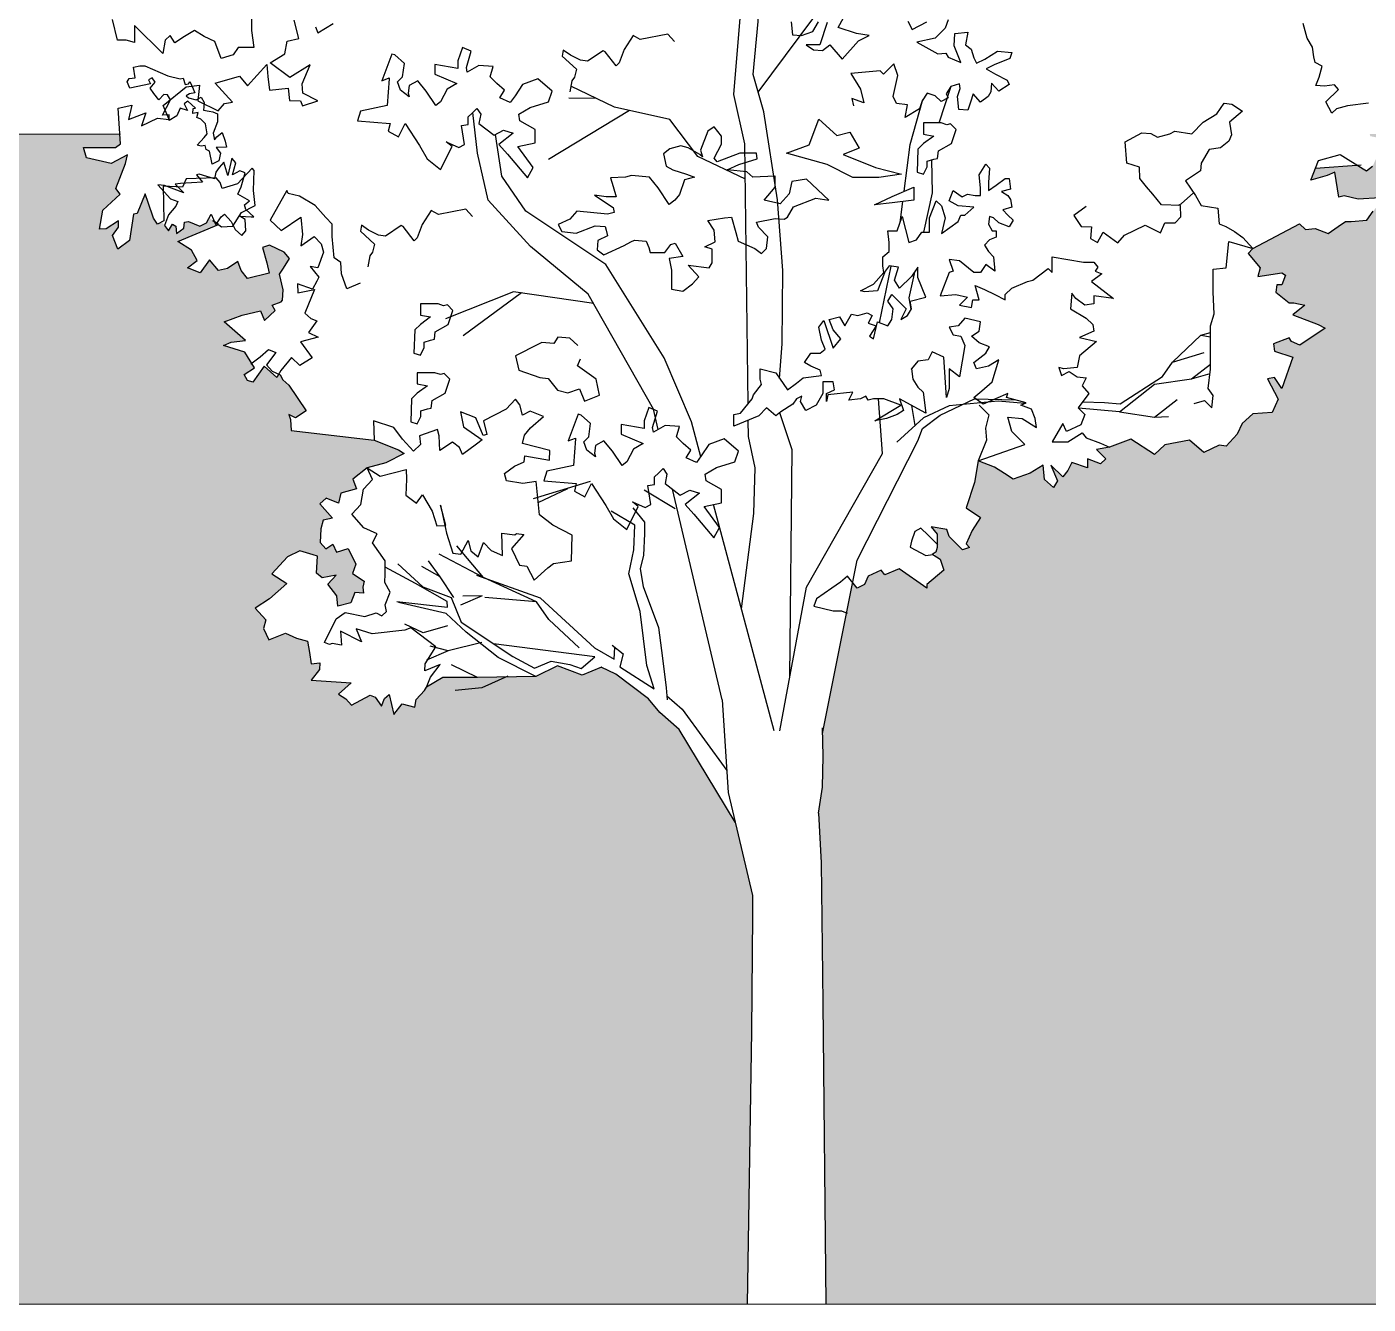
# Model space of a CAD drawing. Header units: millimetres. Extents: x -4829 to 17751, y -2575 to 15731.
# Drawn here: x 2349 to 3037, y 3919 to 4574 of the extents above; entities that cross this region are included whole.
import ezdxf

# ---------------------------------------------------------------- set-up
doc = ezdxf.new("R2010")
doc.units = ezdxf.units.MM
doc.layers.get('0').update_dxf_attribs({"lineweight": 20})
doc.layers.add('MURO', color=44, linetype='Continuous')
doc.layers.add('VERDE_alberi', color=104, linetype='Continuous', plot=False)

msp = doc.modelspace()

# ---------------------------------------------------------------- hatches: boundary and pattern name
at = {"layer": 'MURO'}
h = msp.add_hatch(color=256, dxfattribs=at)
h.dxf.hatch_style = 1
h.paths.add_polyline_path([(2494.79, 4239.01), (2499.07, 4244.48), (2499.27, 4247.99), (2494.83, 4247.37), (2493.85, 4253.16), (2492.86, 4258.94), (2487.23, 4260.59), (2481.65, 4263.12), (2473.09, 4259.66), (2470.35, 4265.55), (2471.48, 4269.88), (2466.1, 4275.92), (2473.43, 4280.78), (2482.25, 4288.62), (2474.6, 4293.48), (2482.6, 4302.25), (2488.94, 4305.4), (2495.86, 4303.24), (2498.03, 4302.67), (2497.52, 4293.89), (2500.47, 4291.52), (2507.59, 4292.86), (2503.36, 4288.26), (2507.86, 4282.27), (2508.43, 4276.96), (2515.14, 4278.76), (2517.2, 4283.93), (2521.59, 4283.67), (2521.33, 4286.77), (2521.95, 4289.81), (2516.01, 4293.68), (2517.6, 4298.43), (2513.67, 4306.59), (2507.84, 4304.73), (2505.87, 4308.81), (2502.21, 4306.39), (2499.32, 4309.64), (2499.72, 4316.66), (2500.85, 4321), (2505.76, 4322.03), (2499.14, 4329.46), (2502.39, 4332.35), (2508.85, 4329.77), (2510.03, 4334.99), (2518.08, 4337.16), (2516.17, 4342.11), (2523.54, 4347.84), (2533.06, 4350.47), (2542.43, 4355.33), (2539.47, 4357.11), (2527.13, 4362.09), (2484.6, 4367.1), (2484.17, 4372.7), (2483.3, 4375.29), (2486.75, 4373.57), (2492.19, 4377.11), (2483.29, 4390.39), (2480.27, 4392.98), (2478.8, 4395.66), (2478.21, 4395.92), (2477.24, 4394.21), (2470.75, 4400.01), (2464.88, 4391.88), (2462.13, 4392.74), (2460.34, 4395.72), (2465.66, 4399.19), (2460.78, 4407.22), (2449.77, 4410.66), (2453.76, 4412.29), (2461.13, 4413.15), (2450.11, 4422.8), (2459.35, 4426.26), (2468.79, 4428.44), (2470.88, 4423.55), (2476.27, 4428.67), (2474.85, 4431.38), (2479.47, 4433.11), (2480, 4433.85), (2480.46, 4439.15), (2478.49, 4447.32), (2480.63, 4450.28), (2483.73, 4455.35), (2480.94, 4458.49), (2473.48, 4462.19), (2469.77, 4460.93), (2472, 4453.13), (2473.19, 4447.77), (2462.21, 4445.01), (2458.94, 4449.05), (2457.22, 4453.67), (2451.9, 4450.2), (2447.18, 4449.11), (2442.7, 4454.59), (2437.9, 4447.93), (2431.29, 4450.45), (2436.24, 4454.2), (2433.4, 4459.62), (2426.49, 4464.05), (2445.48, 4471.89), (2445.94, 4472.58), (2445.27, 4474.12), (2442.5, 4476.12), (2441.15, 4473.61), (2437.72, 4471.9), (2431.9, 4474.29), (2429.85, 4473.95), (2429.5, 4470.87), (2425.74, 4468.13), (2425.39, 4471.9), (2423.68, 4472.93), (2421.63, 4469.5), (2418.17, 4474.1), (2415.9, 4472.91), (2413.99, 4475.93), (2411.26, 4484.04), (2409.59, 4488.51), (2405.52, 4478.36), (2403.67, 4478.06), (2401.59, 4464.42), (2395.63, 4460.13), (2392.86, 4467.04), (2395.97, 4471.35), (2395.91, 4474.66), (2389.68, 4470.57), (2386.17, 4470.24), (2387.92, 4480.02), (2396.79, 4488.34), (2394.69, 4491.09), (2399.5, 4503.98), (2400.68, 4508.45), (2392.14, 4503.98), (2379.55, 4506.93), (2378, 4512.14), (2394.38, 4512.18), (2396.93, 4514.02), (2396.65, 4519.01), (1356.61, 4519.01), (1356.61, 3919.01), (2718.27, 3919.01), (2720.63, 4059.09), (2721.04, 4118.27), (2721.04, 4128.66), (2712.21, 4166.14), (2683.44, 4213.69), (2673.64, 4222.47), (2667.71, 4229.48), (2650.95, 4242.1), (2643.54, 4245.69), (2633.74, 4241.65), (2621.1, 4246.37), (2610.02, 4240.85), (2580.14, 4240.43), (2562.27, 4240.38), (2553.88, 4235.41), (2552.9, 4233.71), (2548.67, 4229.11), (2548, 4225.19), (2541.5, 4226.89), (2537.22, 4221.42), (2534.73, 4231.69), (2532.41, 4229.63), (2530.86, 4225.76), (2527.61, 4230.35), (2525.03, 4231.39), (2515.48, 4226.22), (2512.47, 4229.49), (2508.76, 4231.9), (2515.26, 4237.68)])
h = msp.add_hatch(color=256, dxfattribs=at)
h.dxf.hatch_style = 1
h.paths.add_polyline_path([(2964.03, 4358.99), (2960.32, 4359.6), (2952.47, 4355.77), (2945.19, 4362.07), (2932.57, 4359.65), (2927.23, 4354.8), (2915.09, 4362.56), (2904.2, 4358.59), (2897.51, 4357.25), (2902.19, 4352.57), (2899.52, 4349.9), (2892.83, 4352.57), (2892.83, 4347.89), (2884.8, 4350.57), (2882.79, 4346.56), (2880.12, 4343.22), (2874.1, 4349.23), (2877.44, 4341.21), (2875.44, 4337.87), (2870.76, 4341.88), (2870.09, 4349.23), (2863.4, 4345.22), (2854.7, 4342.1), (2850.26, 4345.06), (2845.22, 4348.33), (2836.75, 4351.58), (2834.9, 4340.45), (2830.57, 4327.48), (2837.99, 4322.53), (2833.66, 4315.74), (2830.57, 4308.94), (2832.42, 4307.08), (2828.71, 4305.85), (2821.91, 4312.65), (2820.67, 4316.35), (2812.63, 4317.59), (2815.72, 4313.88), (2815.72, 4308.8), (2816.07, 4308.46), (2814.65, 4302.82), (2817.32, 4301.05), (2819.17, 4295.5), (2810.54, 4288.11), (2810.54, 4286.26), (2796.36, 4296.12), (2788.96, 4293.04), (2787.11, 4295.5), (2780.33, 4292.42), (2778.48, 4288.11), (2774.78, 4286.26), (2772.47, 4289.14), (2756.99, 4211.62), (2757.38, 4200.11), (2756.9, 4184.16), (2754.86, 4170.79), (2756.26, 4145.41), (2757.07, 4073.63), (2758.61, 3919.01), (3356.61, 3919.01), (3356.61, 4519.01), (3037.58, 4519.04), (3037.87, 4518), (3044.19, 4516.73), (3047.29, 4510.85), (3046.4, 4503.13), (3041.41, 4507.75), (3039.06, 4502.63), (3035.96, 4500.29), (3034.19, 4501.3), (3031.12, 4503.21), (3009.79, 4501.63), (3007.35, 4495.48), (3015.7, 4497.76), (3019.69, 4499.59), (3021.71, 4486.69), (3024.5, 4487.45), (3031.71, 4485.68), (3042.72, 4486.44), (3041.58, 4482.39), (3039.37, 4479.55), (3036.14, 4474.93), (3028.1, 4474.24), (3025.12, 4474.17), (3021.33, 4471.64), (3016.32, 4468.04), (3009.62, 4470.69), (3004.55, 4470.06), (3001.52, 4472.97), (2977.64, 4460.33), (2975.16, 4457.86), (2981.35, 4450.44), (2980.11, 4446.12), (2992.48, 4447.97), (2994.34, 4446.74), (2992.48, 4441.79), (2990.01, 4441.79), (2989.39, 4438.08), (2996.19, 4432.52), (2998.67, 4432.52), (3004.24, 4431.29), (2998.05, 4426.34), (3011.04, 4421.4), (3014.75, 4419.55), (3001.76, 4410.89), (2997.43, 4412.75), (2996.19, 4414.6), (2988.15, 4411.51), (2988.77, 4407.8), (2998.05, 4404.71), (2992.48, 4388.65), (2988.77, 4394.21), (2985.06, 4393.59), (2990.63, 4383.09), (2987.53, 4376.29), (2977.64, 4375.67), (2972.07, 4370.73), (2969.6, 4365.16)])

# ---------------------------------------------------------------- linework, layer by layer
msp.add_line((1157.37, 3919.01), (3561.72, 3919.01))
msp.add_lwpolyline([(1356.61, 3919.01), (1356.61, 4519.01), (2396.93, 4519.01)])
at = {"layer": 'VERDE_alberi', "color": 0}
for p, q in [((2936.35, 4402.11), (2950.88, 4415.98)), ((2950.88, 4415.98), (2955.99, 4417.28)), ((2950.88, 4415.98), (2955.99, 4415.07)), ((2931.33, 4394.8), (2936.35, 4402.11)), ((2936.35, 4402.11), (2952.73, 4407.09)), ((2946.23, 4393.59), (2955.99, 4401)), ((2946.23, 4393.59), (2955.7, 4396.24)), ((2909.23, 4376.66), (2927.18, 4390.9)), ((2909.63, 4380.68), (2931.33, 4394.8)), ((2927.18, 4390.9), (2946.23, 4393.59)), ((2817.3, 4375), (2834.94, 4383.34)), ((2847.01, 4382.15), (2821.99, 4379.73)), ((2834.94, 4383.34), (2855.97, 4382.75)), ((2860.67, 4380.95), (2847.01, 4382.15)), ((2890.44, 4381.78), (2901.58, 4381.47)), ((2901.58, 4381.47), (2909.63, 4380.68)), ((2927.22, 4373.96), (2938.88, 4382.97)), ((2808.25, 4368.08), (2817.3, 4375)), ((2821.99, 4379.73), (2808.71, 4373.56)), ((2909.23, 4376.66), (2888.27, 4378.51)), ((2909.23, 4376.66), (2927.22, 4373.96)), ((2808.71, 4373.56), (2795.05, 4361.01)), ((2805.81, 4361.68), (2808.25, 4368.08)), ((2927.22, 4373.96), (2934.32, 4374.25)), ((2637.9, 4340.92), (2608.56, 4332.06)), ((2611.18, 4330.13), (2626.32, 4337.32)), ((2665.56, 4336.64), (2681.48, 4327.1)), ((2659.79, 4327.41), (2665.66, 4319.98)), ((2660.81, 4318.52), (2648.67, 4325.62)), ((2665.66, 4319.98), (2665.77, 4314.11)), ((2660.21, 4305.84), (2660.81, 4318.52)), ((2665.77, 4314.11), (2665.11, 4303.1)), ((2583.08, 4291.76), (2569.51, 4307.92)), ((2657.63, 4293.57), (2660.21, 4305.84)), ((2539.14, 4298.71), (2551.95, 4286.93)), ((2560.84, 4291.94), (2555.01, 4300.23)), ((2583.08, 4291.76), (2560.34, 4303.62)), ((2665.11, 4303.1), (2663.52, 4296.05)), ((2548.31, 4288.53), (2532.7, 4296.92)), ((2560.84, 4291.94), (2551.48, 4297.28)), ((2567.87, 4281.4), (2560.84, 4291.94)), ((2612.38, 4281.13), (2579.72, 4292.65)), ((2663.47, 4274.17), (2657.63, 4293.57)), ((2663.52, 4296.05), (2664.94, 4287.08)), ((2564.56, 4279.3), (2548.31, 4288.53)), ((2551.95, 4286.93), (2566.49, 4281.4)), ((2610.24, 4279.23), (2583.08, 4291.76)), ((2664.94, 4287.08), (2672.91, 4265.99)), ((2538.71, 4279.42), (2564.74, 4276.4)), ((2563.95, 4273.26), (2539.5, 4278.81)), ((2564.74, 4276.4), (2564.56, 4279.3)), ((2566.49, 4281.4), (2571.68, 4268.74)), ((2582.38, 4282.34), (2571.27, 4277.52)), ((2582.38, 4282.34), (2572.49, 4282.11)), ((2610.24, 4279.23), (2583.85, 4281.47)), ((2616.57, 4270.05), (2610.24, 4279.23)), ((2640.13, 4255.52), (2612.38, 4281.13)), ((2574.32, 4263.64), (2563.95, 4273.26)), ((2666.92, 4246.59), (2663.47, 4274.17)), ((2552.27, 4263.25), (2542.79, 4267.71)), ((2564.68, 4266.91), (2552.27, 4263.25)), ((2571.68, 4268.74), (2598.15, 4251.2)), ((2632.13, 4255.62), (2616.57, 4270.05)), ((2672.91, 4265.99), (2674.97, 4250.27)), ((2582.23, 4258.28), (2565.05, 4254.04)), ((2590.61, 4250.71), (2574.32, 4263.64)), ((2640.25, 4251.02), (2588.28, 4257.58)), ((2565.05, 4254.04), (2553.97, 4249.32)), ((2565.05, 4254.04), (2555.86, 4256.47)), ((2610.02, 4240.85), (2590.61, 4250.71)), ((2598.15, 4251.2), (2609.27, 4245.14)), ((2633.22, 4245.07), (2640.25, 4251.02)), ((2640.13, 4255.52), (2650.07, 4249.72)), ((2649.11, 4256.94), (2654.77, 4252.45)), ((2650.07, 4249.72), (2650.52, 4255.82)), ((2654.77, 4252.45), (2652.96, 4245.8)), ((2580.14, 4240.43), (2566.73, 4246.85)), ((2609.27, 4245.14), (2617.87, 4248.7)), ((2621.1, 4246.37), (2610.02, 4240.85)), ((2617.87, 4248.7), (2627.45, 4247.1)), ((2633.74, 4241.65), (2621.1, 4246.37)), ((2627.45, 4247.1), (2633.22, 4245.07)), ((2643.69, 4245.76), (2633.74, 4241.65)), ((2650.95, 4242.1), (2643.45, 4245.74)), ((2652.96, 4245.8), (2670.61, 4234.66)), ((2670.61, 4234.66), (2666.92, 4246.59)), ((2674.97, 4250.27), (2676.73, 4235.02)), ((2562.27, 4240.38), (2553.88, 4235.41)), ((2580.14, 4240.43), (2562.27, 4240.38)), ((2610.02, 4240.85), (2580.14, 4240.43)), ((2595.54, 4241.15), (2582.31, 4235.06)), ((2667.71, 4229.48), (2650.95, 4242.1)), ((2582.31, 4235.06), (2568.55, 4233.8)), ((2676.73, 4235.02), (2677.32, 4228.91)), ((2677.18, 4231), (2684.94, 4224.22)), ((2673.64, 4222.47), (2667.71, 4229.48)), ((2684.94, 4224.22), (2707.88, 4192.64)), ((2683.44, 4213.69), (2673.64, 4222.47)), ((2712.21, 4166.14), (2683.44, 4213.69)), ((2754.86, 4170.79), (2756.26, 4145.41)), ((2756.26, 4145.41), (2757.07, 4073.63)), ((2721.04, 4128.66), (2721.04, 4118.27)), ((2721.04, 4118.27), (2720.63, 4059.09)), ((2757.07, 4073.63), (2758.61, 3919.01)), ((2720.63, 4059.09), (2718.27, 3919.01))]:
    msp.add_line(p, q, dxfattribs=at)
for points in [[(2734.99, 4393.76), (2736.23, 4411.58), (2736.64, 4449.05), (2733.9, 4485.31), (2726.95, 4530.41), (2721.38, 4549.61), (2724.01, 4576.75), (2724.31, 4604.99), (2724.77, 4606.06)], [(2718.82, 4380.72), (2717.19, 4514.08), (2711.5, 4539.32), (2714.75, 4578.58), (2711.76, 4597.46)], [(2723.99, 4540.63), (2758.95, 4587.53), (2760.15, 4588.77)], [(2464.12, 4583.96), (2464.12, 4572.16), (2465.37, 4563.46), (2457.28, 4563.46), (2454.79, 4559.73), (2448.57, 4557.87), (2445.46, 4566.57), (2439.87, 4569.05), (2434.89, 4572.16), (2429.91, 4569.05), (2424.94, 4565.94), (2422.45, 4569.67), (2419.96, 4567.19), (2418.72, 4560.35), (2404.12, 4574.77), (2404.12, 4566.07), (2399.85, 4567.23), (2395.41, 4567.31), (2392.92, 4577.87)], [(2519.91, 4442.66), (2513.13, 4439.75), (2510.25, 4447.45), (2509.97, 4453.28), (2506.64, 4455.68), (2505.54, 4466.61), (2505.52, 4472.81), (2502.36, 4476.22), (2496.77, 4482.5), (2488.73, 4487.19), (2482.96, 4488.54), (2482.38, 4490.08), (2473.71, 4474.96), (2479.46, 4469.69), (2489.46, 4476.53), (2490.26, 4467.52), (2489.54, 4461.85), (2496.3, 4466.53), (2499.83, 4462.86), (2501.18, 4458.51), (2498.22, 4450.52), (2494.2, 4451.17), (2498.67, 4445.69), (2497.71, 4443.57), (2495.41, 4439.61), (2487.79, 4442.29), (2487.87, 4437.73), (2496.41, 4439.44), (2491.52, 4427.22), (2494.58, 4424.45), (2497.7, 4423.32), (2493.43, 4417.4), (2498.4, 4414.94), (2489.32, 4412.49), (2495.21, 4404.3), (2488.99, 4400.35), (2484.72, 4404.56), (2479.27, 4397.8), (2477.24, 4394.21), (2470.75, 4400.01), (2464.88, 4391.88), (2462.13, 4392.74), (2460.34, 4395.72), (2465.66, 4399.19), (2460.78, 4407.22), (2449.77, 4410.66), (2453.76, 4412.29), (2461.13, 4413.15), (2450.11, 4422.8), (2459.35, 4426.26), (2468.79, 4428.44), (2470.88, 4423.55), (2476.27, 4428.67), (2474.85, 4431.38), (2479.47, 4433.11), (2480, 4433.85), (2480.46, 4439.15), (2478.49, 4447.32), (2480.63, 4450.28), (2483.73, 4455.35), (2480.94, 4458.49), (2473.48, 4462.19), (2469.77, 4460.93), (2472, 4453.13), (2473.19, 4447.77), (2462.21, 4445.01), (2458.94, 4449.05), (2457.22, 4453.67), (2451.9, 4450.2), (2447.18, 4449.11), (2442.7, 4454.59), (2437.9, 4447.93), (2431.29, 4450.45), (2436.24, 4454.2), (2433.4, 4459.62), (2426.49, 4464.05), (2447.31, 4472.65), (2444.35, 4474.78), (2448.79, 4471.58), (2454.62, 4471.87), (2459.05, 4478.79), (2466.13, 4482.47), (2465.13, 4490.15), (2465.61, 4500.44), (2464.46, 4501.68), (2456.98, 4493.58), (2449.06, 4491.11), (2448.08, 4494.27), (2446.05, 4496.56), (2430.67, 4496.2), (2428.76, 4491.86), (2418.94, 4492.4), (2419.18, 4474.63), (2415.9, 4472.91), (2413.99, 4475.93), (2411.26, 4484.04), (2409.59, 4488.51), (2405.52, 4478.36), (2403.67, 4478.06), (2401.59, 4464.42), (2395.63, 4460.13), (2392.86, 4467.04), (2395.97, 4471.35), (2395.91, 4474.66), (2389.68, 4470.57), (2386.17, 4470.24), (2387.92, 4480.02), (2396.79, 4488.34), (2394.69, 4491.09), (2399.5, 4503.98), (2400.68, 4508.45), (2392.14, 4503.98), (2379.55, 4506.93), (2378, 4512.14), (2394.38, 4512.18), (2396.93, 4514.02), (2395.88, 4532.37), (2402.75, 4533.96), (2401.09, 4526.56), (2410.05, 4529.91), (2407.78, 4523.37), (2415.93, 4527.3), (2421.98, 4526.62), (2418.93, 4533.73), (2430.7, 4543.23), (2437.45, 4544.09), (2436.6, 4536.11), (2447.17, 4530.94), (2450.35, 4534.78), (2454.51, 4535.45), (2445.59, 4545.17), (2458.06, 4548.85), (2462.19, 4543.82), (2472.08, 4554.68), (2472.58, 4548.59), (2473.42, 4541.53), (2482.92, 4542.63), (2483.7, 4536.38), (2489.23, 4536.18), (2490.32, 4533.5), (2498.25, 4536.1), (2490.57, 4540.13), (2490.24, 4544.91), (2494.18, 4554.56), (2483.8, 4548.05), (2473.79, 4555.66), (2481.19, 4560.15), (2482.55, 4566.75), (2488.48, 4568.15), (2486.1, 4577.43)], [(2496.96, 4574.14), (2498.12, 4571.03), (2506.14, 4575.84)], [(2740.92, 4576.61), (2741.62, 4569.99), (2746.14, 4569.65), (2752.06, 4571.73), (2754.84, 4576.61)], [(2759.36, 4576.26), (2755.55, 4564.77), (2748.58, 4564.77), (2752.41, 4562.33), (2756.94, 4561.98), (2760.77, 4564.77), (2767.04, 4557.46), (2775.38, 4566.86), (2780.95, 4569.65), (2774.34, 4570.69), (2764.94, 4573.82), (2767.72, 4578.7)], [(2821.32, 4577.66), (2819.93, 4573.48), (2814.71, 4568.25), (2805.31, 4566.16), (2816.11, 4560.24), (2820.28, 4560.59), (2821.33, 4558.5), (2827.95, 4555.72), (2824.46, 4564.42), (2824.8, 4570.69), (2831.41, 4571.39), (2830.37, 4564.77), (2833.16, 4562.68), (2834.56, 4558.15), (2835.95, 4555.37), (2840.13, 4557.46), (2846.74, 4561.64), (2854.04, 4560.94), (2853, 4557.81), (2845, 4554.67), (2840.83, 4552.58), (2845.7, 4549.8), (2851.62, 4546.66), (2852.67, 4544.57), (2847.45, 4541.09), (2843.62, 4545.27), (2843.27, 4540.74), (2841.88, 4538.3), (2838.05, 4535.52), (2834.22, 4539.7), (2832.83, 4535.52), (2831.44, 4531.34), (2826.92, 4531.69), (2826.22, 4538.3), (2827.61, 4542.48), (2827.26, 4544.92), (2822.73, 4543.53), (2820.3, 4539.7), (2821.35, 4537.61), (2817.87, 4535.87), (2814.73, 4538.65), (2810.56, 4540.04), (2808.12, 4536.21), (2806.73, 4532.04), (2799.43, 4527.51), (2800.47, 4534.12), (2794.9, 4534.82), (2793.15, 4538.3), (2795.58, 4549.1), (2793.49, 4555.02), (2788.27, 4549.8), (2786.53, 4551.54), (2771.57, 4550.14), (2776.45, 4542.13), (2778.19, 4535.17), (2771.92, 4537.26), (2772.86, 4533.53)], [(2800.78, 4576.96), (2802.87, 4572.78), (2810.53, 4576.61)], [(3036.99, 4534.94), (3026.16, 4533.49), (3020.59, 4531.97), (3018.19, 4529.82), (3015.09, 4535.7), (3021.61, 4541.96), (3019.46, 4544.37), (3014.4, 4543.73), (3009.84, 4543.99), (3011.68, 4548.22), (3013.14, 4553.85), (3009.59, 4555.87), (3008.84, 4558.66), (3008.21, 4563.72), (3005.49, 4568.21), (3003.4, 4575.86)], [(2681.04, 4566.49), (2677.69, 4570.36), (2663.51, 4567.52), (2659.9, 4569.59), (2655.26, 4562.37), (2652.67, 4555.67), (2651.12, 4554.12), (2645.46, 4561.34), (2644.43, 4561.85), (2636.43, 4556.44), (2632.82, 4556.96), (2627.67, 4559.53), (2624.07, 4562.11), (2623.55, 4559.02), (2630.76, 4552.32), (2629.72, 4548.19), (2628.43, 4546.39), (2627.4, 4540.72)], [(2717.41, 4496.04), (2693.11, 4507.55), (2678.61, 4526.57), (2650.25, 4532.92), (2627.92, 4543.59)], [(2816.73, 4524.77), (2822.95, 4543.59)], [(2640.94, 4537.37), (2626.81, 4537.53)], [(2798.81, 4489.79), (2801.91, 4513.75), (2808.47, 4536.77)], [(2892.09, 4482.01), (2885.89, 4477.33), (2889.68, 4471.64), (2894.94, 4471.58), (2894.36, 4465.45), (2897.91, 4463.42), (2900.95, 4468.73), (2908.41, 4463.3), (2911.83, 4467.22), (2922.4, 4472.34), (2930.19, 4468.48), (2932.53, 4473.6), (2937.78, 4473.54), (2940.7, 4476.58), (2940.57, 4482.52), (2930.76, 4482.84), (2926.27, 4488.34), (2923.05, 4491.94), (2919.63, 4496.24), (2919.51, 4502.19), (2912.99, 4504.15), (2912.24, 4515.15), (2920.72, 4519.7), (2925.28, 4519.45), (2928.82, 4517.43), (2935.08, 4519.13), (2937.68, 4520.59), (2946.29, 4519.2), (2952.11, 4525.27), (2959.2, 4529.44), (2962.94, 4534.94), (2966.8, 4534.5), (2972.3, 4530.77), (2965.59, 4525.2), (2966.6, 4518.75), (2965.27, 4515.4), (2960.97, 4511.99), (2955.21, 4511.17), (2951.15, 4504.08), (2950.71, 4500.23), (2943.11, 4495.17), (2948.17, 4487.58), (2951.08, 4482.39), (2959.69, 4481), (2960.38, 4472.97), (2963.73, 4471.64), (2968.16, 4469.11), (2972.43, 4466.02), (2977.64, 4460.33), (3001.52, 4472.97), (3004.55, 4470.06), (3009.62, 4470.69), (3016.32, 4468.04), (3021.33, 4471.64), (3025.12, 4474.17), (3028.1, 4474.24), (3036.14, 4474.93), (3039.37, 4479.55)], [(2672.78, 4367.63), (2670.33, 4378), (2636.88, 4436.98), (2607.29, 4461.46), (2585.5, 4485.24), (2580.12, 4509.33), (2577.62, 4530.15)], [(2658.04, 4531.17), (2616.49, 4506.02)], [(2694.55, 4353.62), (2689.77, 4371.47), (2675.86, 4404.33), (2645.8, 4452.14), (2604.91, 4479.57), (2592.46, 4497.48), (2589.26, 4518.94)], [(2808.92, 4468.84), (2813.36, 4488.91), (2813.02, 4505.87)], [(3042.72, 4486.44), (3031.71, 4485.68), (3024.5, 4487.45), (3021.71, 4486.69), (3019.69, 4499.59), (3015.7, 4497.76), (3007.35, 4495.48), (3011.34, 4505.54), (3022.48, 4508.57), (3034.19, 4501.3), (3035.96, 4500.29), (3039.06, 4502.63)], [(3009.79, 4501.63), (3033.23, 4503.37)], [(2796.73, 4473.76), (2798.12, 4484.51)], [(2939.44, 4482.56), (2940.84, 4483.37), (2947.26, 4488.95)], [(2577.51, 4476.75), (2574.16, 4480.62), (2559.98, 4477.78), (2556.37, 4479.85), (2551.73, 4472.63), (2549.14, 4465.93), (2547.6, 4464.38), (2541.93, 4471.6), (2540.9, 4472.11), (2532.91, 4466.7), (2529.3, 4467.21), (2524.14, 4469.79), (2520.54, 4472.37), (2520.02, 4469.28), (2527.23, 4462.58), (2526.2, 4458.45), (2524.9, 4456.65), (2523.87, 4450.98)], [(2947.47, 4380.84), (2952.9, 4382.47), (2956.61, 4378.76), (2957.23, 4384.94), (2954.75, 4388.65), (2955.99, 4398.53), (2955.99, 4420.78), (2957.84, 4426.96), (2957.23, 4438.08), (2957.23, 4449.83), (2964.03, 4450.44), (2965.27, 4464.04), (2977.64, 4460.33), (2975.16, 4457.86), (2981.35, 4450.44), (2980.11, 4446.12), (2992.48, 4447.97), (2994.34, 4446.74), (2992.48, 4441.79), (2990.01, 4441.79), (2989.39, 4438.08), (2996.19, 4432.52), (2998.67, 4432.52), (3004.24, 4431.29), (2998.05, 4426.34), (3011.04, 4421.4), (3014.75, 4419.55), (3001.76, 4410.89), (2997.43, 4412.75), (2996.19, 4414.6), (2988.15, 4411.51), (2988.77, 4407.8), (2998.05, 4404.71), (2992.48, 4388.65), (2988.77, 4394.21), (2985.06, 4393.59), (2990.63, 4383.09), (2987.53, 4376.29), (2977.64, 4375.67), (2972.07, 4370.73), (2969.6, 4365.16), (2964.03, 4358.99), (2960.32, 4359.6)], [(2786.22, 4422.33), (2792.16, 4451.32)], [(2802.42, 4429.22), (2801.46, 4435.07), (2804.52, 4448.89)], [(2639.64, 4432.13), (2598.53, 4438.24), (2563.65, 4424.29)], [(2602.59, 4437.63), (2572.76, 4415.54)], [(2631.53, 4410.71), (2627.39, 4414.39), (2621.25, 4414.91), (2619.25, 4411.73), (2613.11, 4412.24), (2611.42, 4411.27), (2599.54, 4405.33), (2601.28, 4398.02), (2611.97, 4394.28), (2616.37, 4393.66), (2621.07, 4387.83), (2626.39, 4386.4), (2632.38, 4388.5), (2634.94, 4382.1), (2642.61, 4385.17), (2640.83, 4393.36), (2631.27, 4400.22), (2632.81, 4403.8)], [(2463.87, 4401.18), (2468.7, 4404.8), (2472.92, 4408.52), (2476.72, 4407.05), (2471.8, 4400.66), (2474.74, 4397.47), (2478.8, 4395.66), (2480.27, 4392.98), (2483.29, 4390.39), (2492.19, 4377.11), (2486.75, 4373.57), (2483.3, 4375.29), (2484.17, 4372.7), (2484.6, 4367.1), (2527.13, 4362.09)], [(2802.55, 4398.54), (2802.58, 4398.73)], [(2735.07, 4213.07), (2748.8, 4286.77), (2787.78, 4355.27), (2785.76, 4383.31)], [(2740.18, 4240.49), (2741.35, 4357.22), (2735.03, 4376.16)], [(2804.45, 4369.65), (2802.72, 4379.9)], [(2837.37, 4380), (2842.32, 4375.06), (2840.46, 4368.26), (2841.08, 4362.08), (2836.75, 4351.58), (2834.9, 4340.45), (2830.57, 4327.48), (2837.99, 4322.53), (2833.66, 4315.74), (2830.57, 4308.94), (2832.42, 4307.08), (2828.71, 4305.85), (2821.91, 4312.65), (2820.67, 4316.35), (2812.63, 4317.59), (2815.72, 4313.88), (2815.72, 4307.08), (2815.1, 4304.61), (2813.13, 4303.43)], [(2715.42, 4275.69), (2721.82, 4324.56), (2722.51, 4347.92), (2719.02, 4363.98), (2718.92, 4372.37)], [(2756.99, 4211.62), (2774.75, 4300.54), (2805.81, 4361.68)], [(2960.32, 4359.6), (2952.47, 4355.77), (2945.19, 4362.07), (2932.57, 4359.65), (2927.23, 4354.8), (2915.09, 4362.56), (2904.2, 4358.59)], [(2705.57, 4228.87), (2680.03, 4336.97)], [(2732.18, 4213.07), (2701.1, 4329.16)], [(2816.09, 4308.44), (2811.15, 4313.37), (2807.45, 4317.06), (2804.37, 4315.21), (2802.52, 4310.29), (2801.91, 4307.21), (2809.92, 4302.89), (2813.62, 4303.51), (2817.32, 4301.05), (2819.17, 4295.5), (2810.54, 4288.11), (2810.54, 4286.26), (2796.36, 4296.12), (2788.96, 4293.04), (2787.11, 4295.5), (2780.33, 4292.42), (2778.48, 4288.11), (2774.78, 4286.26), (2769.84, 4292.42), (2766.14, 4289.34), (2761.83, 4286.26), (2753.81, 4280.72), (2752.58, 4277.02), (2762.44, 4274.56), (2766.76, 4274.56), (2769.54, 4273.33), (2769.54, 4273.33)], [(2705.57, 4228.87), (2708.6, 4181.48), (2721.04, 4128.66)], [(2754.86, 4170.79), (2756.9, 4184.16), (2757.38, 4200.11), (2756.9, 4214.6)]]:
    msp.add_lwpolyline(points, dxfattribs=at)
for points in [[(2534.72, 4547.42), (2533.75, 4533.73), (2520.05, 4530.8), (2518.58, 4525.91), (2535.21, 4524.44), (2534.23, 4520.53), (2539.62, 4517.6), (2543.04, 4524.44), (2550.38, 4513.2), (2554.29, 4506.36), (2561.14, 4500.98), (2567.02, 4512.71), (2564.08, 4515.16), (2570.44, 4512.22), (2573.38, 4513.69), (2571.91, 4523.47), (2575.33, 4523.96), (2575.33, 4527.87), (2577.29, 4529.82), (2579.74, 4532.26), (2581.69, 4529.33), (2580.71, 4524.44), (2588.54, 4518.58), (2593.44, 4521.02), (2598.33, 4519.56), (2590.99, 4513.69), (2595.39, 4508.8), (2605.67, 4496.58), (2608.6, 4501.96), (2600.77, 4512.71), (2609.58, 4514.67), (2609.58, 4521.51), (2601.75, 4525.91), (2601.26, 4529.33), (2607.14, 4532.75), (2616.43, 4535.69), (2618.39, 4541.06), (2611.05, 4547.42), (2603.22, 4544.48), (2599.31, 4538.62), (2596.86, 4535.2), (2591.48, 4537.64), (2593.92, 4541.55), (2590.01, 4544.97), (2586.59, 4548.4), (2588.05, 4553.77), (2580.71, 4554.26), (2574.84, 4550.84), (2574.35, 4553.28), (2576.8, 4561.59), (2572.4, 4563.55), (2569.95, 4556.7), (2569.95, 4552.79), (2558.21, 4554.75), (2558.21, 4549.86), (2569.46, 4544.97), (2564.57, 4542.04), (2561.14, 4535.69), (2558.7, 4533.73), (2553.81, 4541.06), (2549.4, 4546.44), (2545, 4544), (2544.51, 4540.09), (2545, 4538.13), (2540.59, 4541.55), (2539.03, 4545.85), (2541.57, 4548.4), (2542.55, 4555.24), (2537.66, 4559.64), (2536.19, 4560.13), (2531.03, 4546.34), (2534.75, 4547.84)], [(2421.27, 4548.91), (2427.6, 4547.33), (2429.18, 4547.69), (2430.24, 4544.44), (2431.82, 4544.79), (2432.52, 4546.1), (2434.19, 4542.33), (2435.16, 4540.22), (2432.44, 4539.78), (2430.68, 4538.73), (2431.91, 4537.67), (2435.78, 4536.71), (2438.33, 4537.94), (2439.91, 4535.3), (2439.73, 4533.11), (2439.65, 4531.26), (2442.55, 4530.91), (2444.31, 4530.47), (2446.68, 4529.51), (2446.68, 4526.52), (2446.77, 4525.38), (2444.58, 4519.58), (2445.19, 4516.07), (2446.33, 4517.65), (2449.15, 4519.93), (2450.64, 4515.46), (2451.35, 4512.29), (2446.07, 4512.12), (2448.36, 4509.31), (2447.39, 4505.44), (2443.97, 4503.69), (2442.65, 4510.36), (2440.98, 4511.15), (2440.36, 4513.17), (2438.43, 4512.91), (2436.32, 4513.44), (2439.92, 4517.39), (2441.5, 4519.23), (2440.53, 4524.33), (2438.16, 4526.78), (2436.13, 4527.66), (2436.75, 4530.12), (2434.02, 4529.68), (2434.29, 4532.23), (2435.43, 4532.32), (2431.47, 4535.92), (2429.63, 4534.51), (2431.39, 4531.09), (2427.61, 4532.4), (2425.85, 4528.36), (2421.9, 4525.99), (2421.89, 4528.98), (2418.47, 4528.72), (2422.68, 4536.62), (2421.1, 4539.25), (2419.25, 4539.34), (2416.7, 4536.62), (2414.15, 4539.87), (2412.22, 4542.59), (2414.86, 4545.67), (2413.18, 4547.95), (2411.43, 4546.89), (2412.39, 4544.79), (2401.76, 4542.59), (2400.35, 4545.93), (2401.49, 4547.51), (2404.57, 4547.86), (2403.69, 4553.31), (2406.85, 4554.01), (2409.49, 4554.1)], [(2755.07, 4526.76), (2764.25, 4518.42), (2770.9, 4520.12), (2775.84, 4511.78), (2767.5, 4508.53), (2784.18, 4501.89), (2797.46, 4498.49), (2785.87, 4496.8), (2772.59, 4496.8), (2759.31, 4503.44), (2738.54, 4509.24), (2750.12, 4513.48)], [(2748.77, 4495.98), (2741.19, 4494.72), (2739.92, 4488.41), (2735.18, 4483.36), (2726.97, 4485.25), (2732.66, 4491.88), (2732.66, 4497.56), (2721.28, 4496.93), (2718.13, 4499.77), (2708.02, 4500.72), (2714.02, 4503.56), (2723.5, 4506.4), (2723.18, 4509.24), (2714.65, 4509.24), (2702.96, 4504.82), (2701.38, 4506.71), (2705.17, 4513.97), (2705.17, 4518.07), (2701.38, 4522.81), (2698.22, 4520.6), (2694.43, 4510.82), (2695.38, 4507.34), (2694.12, 4508.61), (2688.12, 4512.08), (2684.32, 4513.02), (2678.64, 4511.45), (2675.48, 4508.92), (2676.74, 4502.61), (2680.22, 4500.72), (2687.17, 4498.51), (2691.27, 4496.93), (2686.22, 4495.67), (2683.69, 4488.09), (2681.17, 4485.25), (2678.32, 4483.04), (2672.64, 4491.56), (2668.21, 4496.93), (2659.05, 4497.88), (2655.89, 4496.93), (2648.31, 4496.61), (2649.58, 4492.2), (2651.16, 4486.83), (2646.1, 4486.83), (2640.1, 4487.78), (2649.58, 4481.47), (2650.21, 4478.94), (2646.73, 4477.99), (2630.94, 4479.57), (2627.46, 4475.47), (2621.46, 4472.63), (2623.36, 4469.16), (2630.62, 4468.21), (2640.42, 4472), (2645.47, 4471.68), (2646.1, 4469.79), (2646.73, 4466.95), (2641.68, 4464.42), (2641.36, 4459.69), (2644.84, 4457.17), (2655.26, 4461.9), (2658.74, 4463.79), (2660.63, 4464.74), (2666.63, 4464.11), (2667.9, 4460.95), (2668.53, 4458.43), (2676.11, 4458.43), (2679.27, 4462.53), (2681.48, 4463.16), (2685.27, 4456.22), (2678.32, 4455.27), (2679.59, 4449.28), (2679.59, 4439.49), (2685.27, 4438.55), (2690.33, 4442.33), (2693.49, 4445.8), (2688.12, 4451.8), (2698.86, 4450.54), (2700.44, 4453.06), (2700.44, 4460.01), (2696.64, 4461.27), (2702.01, 4463.79), (2701.38, 4469.79), (2698.22, 4474.84), (2706.75, 4476.1), (2710.23, 4476.42), (2712.44, 4468.53), (2713.7, 4464.11), (2722.23, 4460.32), (2725.71, 4457.8), (2728.23, 4460.32), (2728.87, 4466.32), (2724.13, 4471.37), (2723.18, 4473.89), (2732.66, 4475.79), (2737.39, 4475.47), (2738.97, 4476.42), (2742.13, 4481.78), (2753.51, 4486.2), (2760.14, 4485.25)], [(2823.1, 4514.27), (2825.49, 4521.43), (2822.62, 4524.29), (2820.71, 4523.81), (2817.85, 4524.77), (2808.77, 4524.77), (2808.77, 4519.04), (2814.03, 4518.09), (2808.77, 4514.27), (2805.91, 4511.41), (2805.43, 4499.48), (2808.77, 4498.52), (2810.68, 4502.34), (2810.68, 4505.2), (2814.03, 4506.16), (2815.94, 4506.64), (2816.41, 4510.45)], [(2458.96, 4492.09), (2461.01, 4499.27), (2458.27, 4500.3), (2454.51, 4498.24), (2456.22, 4504.4), (2454.16, 4506.8), (2452.11, 4497.9), (2450.05, 4504.75), (2447.66, 4502.01), (2445.94, 4499.61), (2445.26, 4496.19), (2437.38, 4498.59), (2436.01, 4498.24), (2439.09, 4494.48), (2427.79, 4493.8), (2425.05, 4493.45), (2429.5, 4489.01), (2419.57, 4492.77), (2416.15, 4493.11), (2422.65, 4485.93), (2426.42, 4484.56), (2425.39, 4482.16), (2421.63, 4477.72), (2419.57, 4472.24), (2421.63, 4469.5), (2423.68, 4472.93), (2425.39, 4471.9), (2425.74, 4468.13), (2429.5, 4470.87), (2429.85, 4473.95), (2431.9, 4474.29), (2437.72, 4471.9), (2441.15, 4473.61), (2443.55, 4478.06), (2445.94, 4472.58), (2448.68, 4476.69), (2450.4, 4478.06), (2453.82, 4474.29), (2455.88, 4470.19), (2459.3, 4467.11), (2461.35, 4469.5), (2461.01, 4475.32), (2458.27, 4477.03), (2464.09, 4476.69), (2465.46, 4476.69), (2461.35, 4480.45), (2460.67, 4482.85), (2463.07, 4484.9), (2457.25, 4488.32)], [(2829.96, 4410.7), (2827.28, 4394.67), (2821.93, 4398.68), (2821.93, 4388.65), (2820.59, 4383.98), (2819.26, 4404.69), (2813.24, 4407.36), (2811.23, 4403.35), (2805.88, 4402.69), (2802.54, 4398.68), (2803.2, 4393.33), (2805.88, 4389.32), (2808.55, 4386.65), (2809.89, 4375.96), (2796.52, 4383.31), (2798.52, 4377.3), (2795.18, 4375.29), (2789.83, 4373.29), (2783.81, 4371.95), (2797.18, 4379.97), (2788.49, 4383.31), (2783.14, 4383.31), (2780.46, 4382.64), (2779.13, 4384.65), (2776.45, 4383.31), (2770.43, 4382.64), (2772.44, 4386.65), (2759.73, 4385.31), (2759.06, 4381.97), (2759.06, 4385.98), (2763.07, 4387.99), (2762.41, 4392), (2757.06, 4392), (2757.06, 4385.98), (2753.71, 4379.97), (2748.36, 4377.3), (2745.69, 4381.97), (2746.35, 4384.65), (2743.68, 4383.31), (2741.67, 4380.64), (2735.65, 4376.63), (2732.98, 4374.62), (2728.3, 4378.63), (2724.28, 4374.62), (2711.58, 4369.28), (2711.58, 4375.29), (2714.92, 4375.96), (2720.94, 4383.31), (2721.61, 4385.31), (2725.62, 4390.66), (2724.95, 4393.33), (2724.95, 4398.68), (2732.98, 4396.67), (2739, 4387.99), (2743.68, 4391.33), (2747.02, 4394), (2756.39, 4395.34), (2755.72, 4398.01), (2751.04, 4400.01), (2747.69, 4402.02), (2751.04, 4406.7), (2755.72, 4406.7), (2758.39, 4408.7), (2756.39, 4413.38), (2755.05, 4420.06), (2757.72, 4423.4), (2762.41, 4409.37), (2766.42, 4414.05), (2762.41, 4418.72), (2760.4, 4424.07), (2765.75, 4425.4), (2768.43, 4420.73), (2771.77, 4426.74), (2775.11, 4426.07), (2779.8, 4427.41), (2782.47, 4426.07), (2780.46, 4422.06), (2784.48, 4420.73), (2781.13, 4415.38), (2783.14, 4414.05), (2785.15, 4422.73), (2790.5, 4420.73), (2792.5, 4424.07), (2793.17, 4429.41), (2790.5, 4433.42), (2792.5, 4436.76), (2799.86, 4429.41), (2797.18, 4424.07), (2800.53, 4426.07), (2802.54, 4429.41), (2801.87, 4433.42), (2809.89, 4435.43), (2805.88, 4445.45), (2805.88, 4450.8), (2802.54, 4446.12), (2796.52, 4440.1), (2793.84, 4444.11), (2795.85, 4450.8), (2791.17, 4451.46), (2789.16, 4448.79), (2785.15, 4438.77), (2778.46, 4438.1), (2776.45, 4438.77), (2783.14, 4442.11), (2788.49, 4448.12), (2787.82, 4451.46), (2787.82, 4456.14), (2791.17, 4458.81), (2791.17, 4463.49), (2790.5, 4469.5), (2795.18, 4469.5), (2797.85, 4476.85), (2801.2, 4463.49), (2805.21, 4464.83), (2807.89, 4468.84), (2811.9, 4468.84), (2811.9, 4476.19), (2815.24, 4484.87), (2817.92, 4482.2), (2819.92, 4476.19), (2817.92, 4468.17), (2826.61, 4474.18), (2827.95, 4477.52), (2829.96, 4477.52), (2834.64, 4481.53), (2826.61, 4482.2), (2821.93, 4484.87), (2823.94, 4490.22), (2828.62, 4486.88), (2831.29, 4488.21), (2835.31, 4487.55), (2837.98, 4487.55), (2837.98, 4491.56), (2837.31, 4498.24), (2840.66, 4503.58), (2842.66, 4501.58), (2842, 4494.23), (2842, 4490.22), (2846.01, 4492.89), (2850.69, 4496.23), (2852.7, 4496.23), (2853.37, 4490.89), (2848.68, 4489.55), (2852.03, 4487.55), (2853.37, 4485.54), (2854.03, 4481.53), (2849.35, 4480.2), (2852.03, 4477.52), (2854.7, 4474.85), (2852.7, 4471.51), (2847.35, 4473.51), (2844.67, 4476.19), (2842.66, 4476.85), (2842, 4472.85), (2844, 4469.5), (2846.01, 4469.5), (2846.01, 4466.16), (2842.66, 4464.83), (2839.99, 4462.15), (2842, 4458.81), (2844.67, 4456.14), (2845.34, 4448.79), (2840.66, 4452.13), (2837.98, 4448.12), (2834.64, 4448.12), (2827.28, 4454.14), (2821.93, 4454.8), (2823.94, 4448.79), (2821.93, 4448.12), (2817.25, 4436.1), (2825.28, 4436.76), (2831.29, 4435.43), (2827.28, 4431.42), (2833.3, 4430.08), (2833.97, 4434.09), (2837.31, 4434.09), (2835.31, 4441.44), (2839.99, 4439.44), (2845.34, 4436.76), (2850.69, 4434.09), (2850.69, 4436.76), (2854.03, 4440.1), (2862.06, 4443.45), (2864.74, 4444.11), (2872.76, 4450.13), (2874.77, 4448.12), (2874.77, 4456.14), (2890.82, 4453.47), (2896.17, 4453.47), (2898.18, 4450.8), (2896.84, 4448.79), (2900.18, 4447.45), (2894.83, 4443.45), (2906.2, 4434.76), (2896.17, 4436.1), (2896.17, 4432.09), (2891.49, 4431.42), (2886.81, 4434.76), (2884.8, 4437.43), (2884.13, 4429.41), (2892.16, 4424.74), (2895.5, 4421.4), (2896.17, 4418.05), (2888.81, 4414.71), (2897.51, 4412.71), (2888.81, 4405.36), (2887.48, 4399.35), (2880.79, 4398.68), (2878.11, 4399.35), (2879.45, 4395.34), (2883.46, 4397.34), (2887.48, 4394.67), (2892.16, 4394), (2890.15, 4389.99), (2893.5, 4385.98), (2888.14, 4378.63), (2891.49, 4375.29), (2889.48, 4369.95), (2882.13, 4366.6), (2880.12, 4370.61), (2874.77, 4361.26), (2882.79, 4361.26), (2890.15, 4365.94), (2892.16, 4363.26), (2899.52, 4360.59), (2904.2, 4358.59), (2897.51, 4357.25), (2902.19, 4352.57), (2899.52, 4349.9), (2892.83, 4352.57), (2892.83, 4347.89), (2884.8, 4350.57), (2882.79, 4346.56), (2880.12, 4343.22), (2874.1, 4349.23), (2877.44, 4341.21), (2875.44, 4337.87), (2870.76, 4341.88), (2870.09, 4349.23), (2863.4, 4345.22), (2854.7, 4342.1), (2850.26, 4345.06), (2845.22, 4348.33), (2836.75, 4351.58), (2860.72, 4359.92), (2854.03, 4366.6), (2852.03, 4373.95), (2859.39, 4373.29), (2866.74, 4368.61), (2866.07, 4373.29), (2864.07, 4377.96), (2858.72, 4379.97), (2861.39, 4381.3), (2851.36, 4383.98), (2852.03, 4385.98), (2839.32, 4380.64), (2834.64, 4383.98), (2838.65, 4387.32), (2844, 4392), (2847.35, 4403.35), (2842, 4400.01), (2835.98, 4398.68), (2834.64, 4402.02), (2840.66, 4406.7), (2842.66, 4410.04), (2837.31, 4412.04), (2833.3, 4415.38), (2837.31, 4418.05), (2837.98, 4422.73), (2829.96, 4424.74), (2826.61, 4420.73), (2821.93, 4420.06), (2823.94, 4416.05), (2827.95, 4415.38)], [(2792.75, 4487.15), (2803.73, 4491.92), (2803.73, 4489.54), (2803.73, 4485.25), (2792.75, 4483.81), (2783.67, 4482.86)], [(2565.09, 4421.5), (2567.48, 4428.65), (2564.61, 4431.52), (2562.7, 4431.04), (2559.84, 4431.99), (2550.76, 4431.99), (2550.76, 4426.27), (2556.02, 4425.32), (2550.76, 4421.5), (2547.9, 4418.64), (2547.42, 4406.71), (2550.76, 4405.75), (2552.67, 4409.57), (2552.67, 4412.43), (2556.02, 4413.39), (2557.93, 4413.86), (2558.4, 4417.68)], [(2563.48, 4386.22), (2565.87, 4393.38), (2563.01, 4396.24), (2561.1, 4395.76), (2558.23, 4396.72), (2549.16, 4396.72), (2549.16, 4390.99), (2554.41, 4390.04), (2549.16, 4386.22), (2546.29, 4383.36), (2545.81, 4371.43), (2549.16, 4370.48), (2551.07, 4374.29), (2551.07, 4377.15), (2554.41, 4378.11), (2556.32, 4378.59), (2556.8, 4382.4)], [(2604.25, 4354.14), (2616.95, 4351.77), (2617.19, 4356.87), (2603.19, 4360.43), (2604.14, 4364.7), (2607.23, 4368.49), (2613.87, 4374.18), (2607.11, 4377.03), (2603.08, 4375.01), (2601.77, 4380.23), (2599.52, 4383.19), (2594.77, 4377.97), (2583.14, 4372.05), (2584.92, 4364.93), (2583.02, 4364.46), (2579.23, 4373.59), (2571.4, 4376.67), (2572.82, 4368.96), (2582.54, 4362.32), (2579.58, 4360.07), (2572.34, 4354.74), (2570.91, 4358.41), (2567.24, 4361.02), (2560.71, 4356.87), (2560.36, 4364.34), (2559.53, 4367.66), (2550.27, 4364.34), (2550.86, 4359.95), (2547.18, 4356.52), (2541.61, 4362.68), (2537.1, 4368.61), (2526.66, 4372.05), (2527.13, 4362.09), (2539.47, 4357.11), (2542.43, 4355.33), (2533.06, 4350.47), (2523.54, 4347.84), (2530.21, 4343.71), (2543.5, 4347.03), (2543.73, 4342.05), (2543.25, 4333.87), (2548.83, 4329.72), (2551.8, 4333.99), (2556.9, 4325.69), (2559.27, 4318.22), (2563.78, 4318.34), (2561.17, 4328.77), (2564.25, 4314.43), (2567.33, 4304.11), (2571.48, 4303.64), (2575.28, 4310.63), (2576.58, 4305.42), (2580.38, 4302.33), (2583.11, 4309.57), (2587.15, 4305.54), (2592.84, 4302.93), (2592.49, 4314.43), (2599.25, 4313.6), (2600.08, 4314.31), (2603.76, 4313.72), (2597.47, 4306.6), (2601.62, 4298.07), (2605.3, 4297.47), (2609.09, 4290.36), (2616.09, 4296.64), (2619.06, 4298.9), (2628.32, 4300.2), (2628.56, 4313.36), (2618.71, 4318.46), (2611.83, 4323.79), (2610.06, 4340.98), (2603.3, 4339.8), (2594.87, 4341.22), (2593.93, 4345.01), (2599.03, 4348.81), (2604.02, 4351.06)], [(2630.24, 4362.79), (2629.26, 4349.11), (2615.56, 4346.17), (2614.09, 4341.29), (2630.73, 4339.82), (2629.75, 4335.91), (2635.13, 4332.98), (2638.55, 4339.82), (2645.89, 4328.58), (2649.81, 4321.73), (2656.66, 4316.36), (2662.53, 4328.09), (2659.59, 4330.53), (2665.95, 4327.6), (2668.89, 4329.07), (2667.42, 4338.84), (2670.85, 4339.33), (2670.85, 4343.24), (2672.8, 4345.2), (2675.25, 4347.64), (2677.21, 4344.71), (2676.23, 4339.82), (2684.06, 4333.95), (2688.95, 4336.4), (2693.84, 4334.93), (2686.5, 4329.07), (2690.91, 4324.18), (2701.18, 4311.96), (2704.12, 4317.34), (2696.29, 4328.09), (2705.09, 4330.04), (2705.09, 4336.89), (2697.27, 4341.29), (2696.78, 4344.71), (2702.65, 4348.13), (2711.94, 4351.06), (2713.9, 4356.44), (2706.56, 4362.79), (2698.73, 4359.86), (2694.82, 4354), (2692.37, 4350.57), (2686.99, 4353.02), (2689.44, 4356.93), (2685.52, 4360.35), (2682.1, 4363.77), (2683.57, 4369.15), (2676.23, 4369.64), (2670.36, 4366.22), (2669.87, 4368.66), (2672.31, 4376.97), (2667.91, 4378.92), (2665.46, 4372.08), (2665.46, 4368.17), (2653.72, 4370.13), (2653.72, 4365.24), (2664.98, 4360.35), (2660.08, 4357.42), (2656.66, 4351.06), (2654.21, 4349.11), (2649.32, 4356.44), (2644.92, 4361.82), (2640.51, 4359.37), (2640.02, 4355.46), (2640.51, 4353.51), (2636.11, 4356.93), (2634.54, 4361.23), (2637.09, 4363.77), (2638.07, 4370.61), (2633.17, 4375.01), (2631.7, 4375.5), (2626.55, 4361.71), (2630.27, 4363.21)], [(2523.54, 4347.84), (2516.17, 4342.11), (2518.08, 4337.16), (2510.03, 4334.99), (2508.85, 4329.77), (2502.39, 4332.35), (2499.14, 4329.46), (2505.76, 4322.03), (2500.85, 4321), (2499.72, 4316.66), (2499.32, 4309.64), (2502.21, 4306.39), (2505.87, 4308.81), (2507.84, 4304.73), (2513.67, 4306.59), (2517.6, 4298.43), (2516.01, 4293.68), (2521.95, 4289.81), (2521.33, 4286.77), (2521.59, 4283.67), (2517.2, 4283.93), (2515.14, 4278.76), (2508.43, 4276.96), (2507.86, 4282.27), (2503.36, 4288.26), (2507.59, 4292.86), (2500.47, 4291.52), (2497.52, 4293.89), (2498.03, 4302.67), (2495.86, 4303.24), (2488.94, 4305.4), (2482.6, 4302.25), (2474.6, 4293.48), (2482.25, 4288.62), (2473.43, 4280.78), (2466.1, 4275.92), (2471.48, 4269.88), (2470.35, 4265.55), (2473.09, 4259.66), (2481.65, 4263.12), (2487.23, 4260.59), (2492.86, 4258.94), (2493.85, 4253.16), (2494.83, 4247.37), (2499.27, 4247.99), (2499.07, 4244.48), (2494.79, 4239.01), (2515.26, 4237.68), (2508.76, 4231.9), (2512.47, 4229.49), (2515.48, 4226.22), (2525.03, 4231.39), (2527.61, 4230.35), (2530.86, 4225.76), (2532.41, 4229.63), (2534.73, 4231.69), (2537.22, 4221.42), (2541.5, 4226.89), (2548, 4225.19), (2548.67, 4229.11), (2552.9, 4233.71), (2553.88, 4235.41), (2555.94, 4240.58), (2561, 4247.06), (2553.05, 4243.83), (2553.25, 4247.34), (2558.75, 4256.2), (2545.95, 4265.82), (2542.8, 4264.69), (2526.1, 4262.71), (2517.89, 4265.39), (2520.58, 4258.63), (2509.89, 4264.1), (2510.36, 4257.03), (2505.56, 4257.75), (2504.22, 4257.39), (2501.64, 4258.42), (2507.61, 4270.4), (2512.2, 4273.65), (2522.22, 4271.74), (2528.05, 4273.6), (2531.05, 4272.1), (2533.37, 4274.17), (2532.69, 4277.73), (2535.27, 4284.18), (2532.48, 4289.19), (2532.73, 4293.58), (2532.67, 4300.19), (2526.16, 4309.38), (2528.63, 4314.08), (2521.76, 4317.12), (2515.56, 4324.09), (2520.26, 4329.1), (2521.59, 4336.95), (2526.28, 4341.96)]]:
    msp.add_lwpolyline(points, close=True, dxfattribs=at)

doc.saveas('drawing.dxf')
